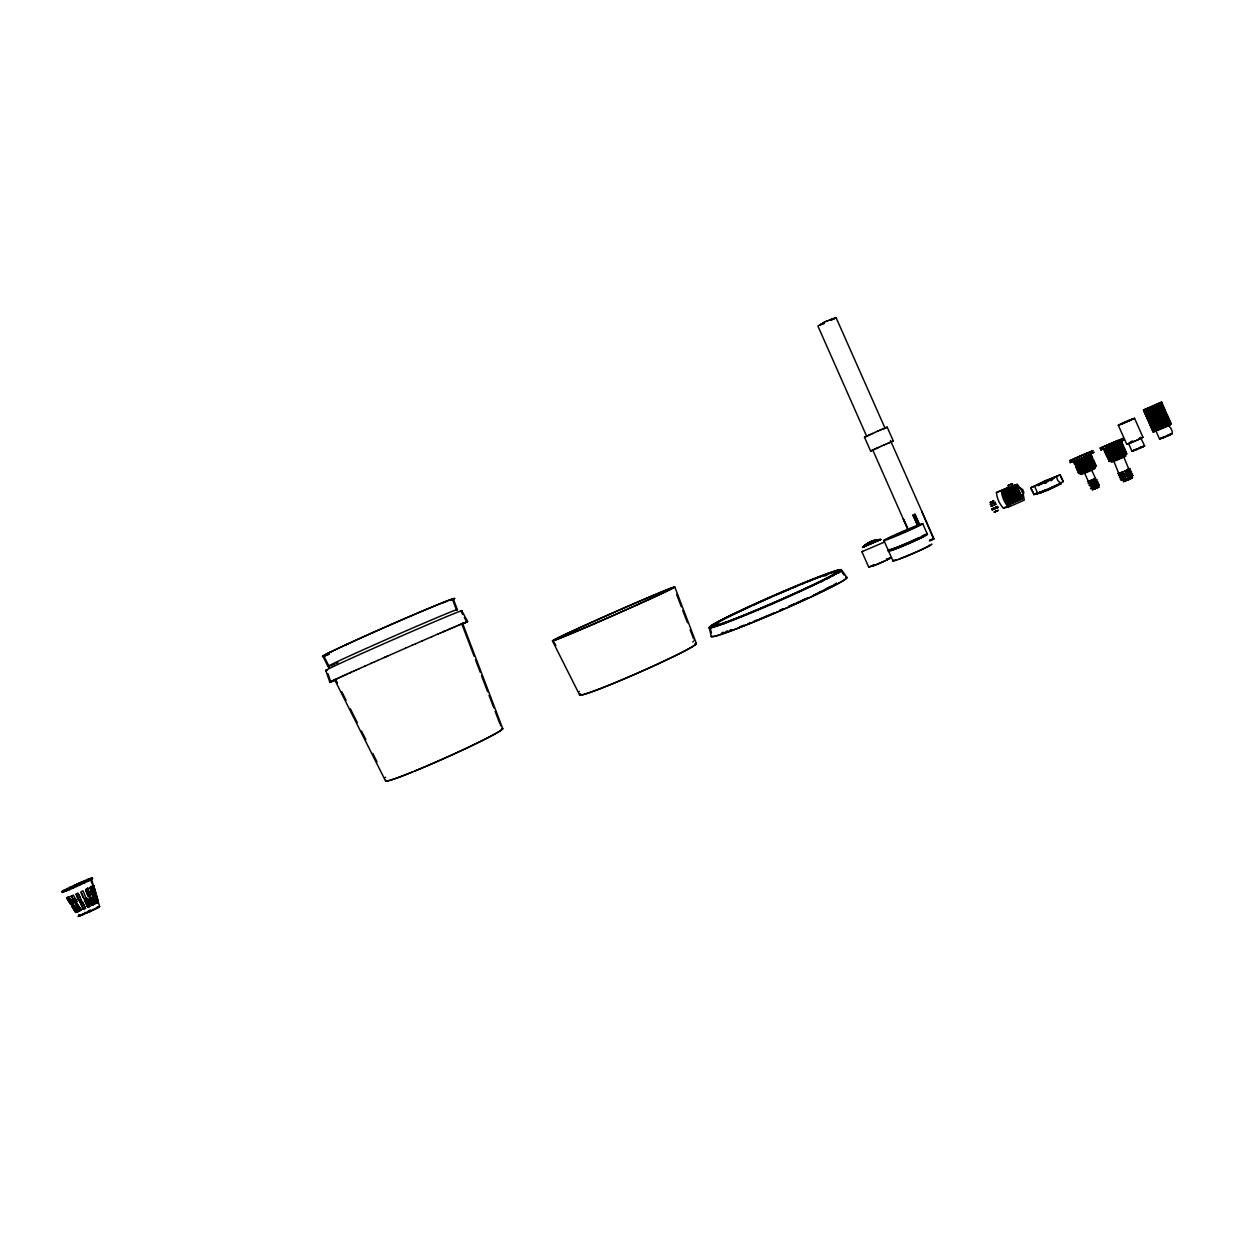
<?xml version="1.0" encoding="UTF-8"?>
<svg xmlns="http://www.w3.org/2000/svg" width="1234" height="1234" viewBox="0 0 1234 1234"><rect width="100%" height="100%" fill="white"/><g stroke="black" fill="none" stroke-linecap="round" stroke-linejoin="round"><path stroke-width="1.5" d="M868.736 435.263L866.669 436.265L817.88 325.992L824.343 322.352M1091.519 457.536L1075.477 464.293M1090.378 454.883L1074.012 462.272M825.854 321.426L836.05 317.539L834.138 319.02M1079.287 472.869L1095.345 466.066L1079.164 472.699M1077.806 472.067L1094.573 464.339L1093.663 464.555M1077.745 469.537L1093.494 462.92M1076.989 467.809L1092.753 460.945M1076.619 466.868L1092.661 460.128M1075.863 465.141L1076.711 465.017M1075.076 463.521L1091.134 456.688M1074.027 463.382L1090.455 455.793M463.29 623.694L466.761 621.936L464.354 617.463M464.262 623.232L467.624 621.55L461.824 610.722M1017.957 488.278L1003.952 494.448L1002.702 493.77L1017.572 487.399L1017.957 488.278L1014.163 489.852M1014.549 488.587L1014.95 489.435M1016.292 486.736L1002.316 492.906L1017.171 486.52L1015.906 485.857L1017.171 486.52M1011.356 484.283L1012.435 483.743L1011.186 484.206M1008.301 485.486L1008.702 485.286M1120.981 480.473L1125.084 479.162M1128.817 469.136L1123.68 456.673M1113.7 460.837L1118.714 473.27L1119.562 472.73M1123.696 456.781L1113.315 461.115M872.654 450.163L870.602 451.027L864.494 437.237L870.494 434.445M325.745 670.478L329.848 682.171L334.8 679.764M327.935 673.749L330.727 681.785L333.72 680.258M91.439 879.055L99.63 906.574L95.728 908.764M1084.485 472.745L1088.311 481.368L1092.368 479.841L1095.453 478.329L1091.442 469.738M97.039 902.717L94.555 895.591L95.913 894.897L98.041 902.224L96.668 902.933M1088.295 481.337C1084.146 483.096 1098.075 477.913 1095.345 478.19M95.913 894.897L97.548 902.548M1091.643 469.722L1084.671 472.745M993.139 509.364L994.403 509.01M95.388 893.061L93.275 885.734L95.388 893.061L94.031 893.755M887.878 443.345L893.308 440.985L887.184 427.149L884.547 428.445M992.753 508.516L993.493 508.362M94.386 893.555L92.411 886.12L93.275 885.734M833.366 319.112L833.891 318.542L829.711 319.93M992.984 505.277L990.84 506.31L992.352 505.77M1167.796 425.637C1169.832 425.067 1175.169 434.399 1170.279 434.677M990.856 504.197L990.146 504.583L993.37 503.318M72.019 905.494L75.845 912.127M1162.582 437.977L1159.544 439.011L1161.58 437.993M1093.54 489.296L1095.453 488.679M67.916 899.077L71.402 903.643M92.272 886.213L93.506 891.92M1140.879 438.085L1144.628 445.875L1141.836 447.263M890.454 440.461L933.984 538.811L930.868 540.523M1168.66 425.452L1156.566 430.419M1135.82 449.839L1131.979 451.243L1134.015 450.148M1166.994 424.527L1170.665 422.907L1164.819 425.9L1164.048 424.172L1169.894 421.18L1166.223 422.815L1167.163 424.542L1164.449 425.915M1125.948 453.742L1109.937 460.359M91.301 879.426L92.751 878.608L90.067 879.534M90.159 878.886L92.211 883.837M1141.188 438.085L1138.982 439.242M1128.169 420.779L1134.524 418.249L1142.993 437.33L1136.807 440.229M1165.251 420.223L1165.837 421.951L1169.524 420.316L1163.662 423.308L1162.891 421.565L1168.752 418.588L1162.521 421.581M1108.487 459.418L1126.287 452.06L1125.177 452.23M1154.33 424.82C1153.651 428.445 1160.315 424.974 1157.523 422.892L1150.736 425.514L1149.965 423.786L1167.595 415.997L1160.808 419.236L1161.641 421.087L1157.523 422.892M1150.736 425.514L1168.367 417.724L1161.58 420.964M1108.78 457.752L1124.436 451.104M1133.105 441.803L1126.735 444.24L1127.583 443.654M1094.959 465.295L1078.192 472.915L1079.256 472.19M1149.579 422.923L1160.484 418.48L1159.713 416.753L1148.823 421.195L1149.579 422.923L1167.225 415.133L1160.423 418.372M63.613 891.627L66.898 890.701M874.783 565.172L868.767 567.254L870.818 566.036M871.482 565.959L873.009 565.835M1078.948 473.424L1096.424 466.113L1095.422 466.344M1107.253 454.297L1107.885 454.343M63.983 890.439L67.099 889.544M1158.911 416.506C1150.952 417.786 1150.736 424.342 1158.772 418.465M1106.867 453.433L1107.5 453.48M1163.677 416.737L1162.906 415.01L1160.222 416.382M1077.806 470.848L1093.895 463.521M1057.199 485.116L1056.674 484.947M1106.096 451.69L1121.737 445.027M1169.508 425.391L1171.344 424.141L1161.58 402.13L1143.44 410.12L1153.219 432.131L1169.508 425.391L1168.937 424.08M1105.71 450.826L1121.351 444.163M1161.24 411.585L1164.927 409.966L1159.05 412.896L1158.279 411.153L1164.156 408.238L1160.469 409.858L1161.41 411.57L1158.68 412.927M1077.714 468.365L1093.432 461.763L1092.522 461.979M1105.325 449.963L1120.966 443.299M1076.665 468.272L1094.142 460.945L1093.123 461.192M1104.939 449.099L1120.935 442.435L1119.963 442.62M1153.219 432.131L1155.101 430.867L1154.53 429.571M1076.572 465.789L1091.982 459.233M1036.637 492.952L1036.005 493.507L1039.259 492.474M1160.469 409.966L1157.924 411.2M1075.524 465.712L1092.661 458.416M1075.153 464.848L1092.614 457.506L1091.612 457.768M1054.114 478.19L1049.424 479.949M1156.381 407.729L1159.112 406.387L1158.171 404.675L1158.649 406.495L1152.371 409.071L1151.615 407.343L1147.126 409.21M91.918 910.198L80.997 915.52M1134.555 418.295L1129.496 420.655M1161.348 418.095L1160.577 416.367L1166.454 413.421L1162.767 415.04M1119.855 474.72L1122.77 473.933M85.516 908.378L82.2 901.591L85.516 908.378L83.727 909.227M868.767 567.254L861.903 551.721L862.581 551.289M862.628 547.418L880.86 539.489A26.963 26.932 38.6 0 0 862.628 547.418L865.852 545.613M1164.31 413.683L1166.068 412.557L1162.397 414.177L1161.626 412.449L1165.297 410.829L1159.436 413.76L1160.191 415.503L1164.31 413.683L1164.695 414.547M80.411 902.378L83.48 909.35L80.411 902.378L82.2 901.591M89.588 905.417L87.09 898.213M1156.474 408.346L1162.999 405.647L1157.122 408.562L1157.893 410.29L1163.77 407.374L1153.512 411.647L1152.757 409.919L1150.998 410.583L1151.754 412.31L1152.664 412.033L1151.754 409.889L1144.982 412.557L1144.226 410.829L1147.898 409.21L1148.669 410.937L1162.629 404.783L1159.081 406.372M76.246 893.879L79.315 900.835L76.246 893.879L78.035 893.077L81.105 900.049L79.562 900.727M81.105 900.049L79.315 900.835M1011.016 484.438L1012.404 483.774M1154.947 408.361L1154.191 406.634L1161.857 403.055L1157.878 404.767M1143.44 410.12L1161.58 402.13M870.602 451.027L878.762 447.356M80.38 915.088L78.02 916.446L83.681 914.348M1090.224 486.52L1091.874 486.134M1090.239 484.499L1090.609 484.592M1143.162 446.6L1142.422 446.585M72.266 903.257L70.893 903.967M1109.937 460.76L1108.934 461.485L1127.058 453.788L1125.948 453.973M1110.924 460.884L1110.029 461.531L1125.979 454.59M1109.551 459.896C1103.736 463.352 1131.779 451.443 1125.562 453.109M1108.394 457.305C1102.486 460.791 1130.776 448.698 1124.405 450.503M1080.614 473.162L1079.657 473.825L1089.977 469.846M1108.78 458.169L1107.777 458.878L1125.902 451.181L1124.189 452.168M1095.005 465.974L1096.039 465.249L1095.036 465.496M996.933 507.884L998.152 507.297L996.563 508.069M1124.02 449.639L1125.1 449.361L1108.101 457.182L1124.051 450.24M1107.237 454.714L1106.235 455.408L1123.279 448.497M1040.925 491.626L1039.753 492.412L1044.411 491.348M1038.041 493.261L1036.375 494.371L1046.016 490.716M1107.623 455.577L1106.62 456.272L1108.271 455.223M1140.586 437.376L1139.46 437.962M1077.745 468.75L1076.665 469.491L1094.512 461.809L1093.509 462.056M1106.482 452.971L1105.463 453.68L1122.508 446.77M1078.115 469.614L1077.066 470.247L1094.897 462.673L1093.895 462.92M994.265 502.87L995.406 502.3L993.894 502.855M1076.974 467.038L1075.909 467.763L1093.756 460.081L1092.753 460.344M1105.71 451.243L1104.692 451.937L1122.786 444.147L1121.104 445.227M1106.096 452.107L1105.078 452.801L1123.202 445.088L1121.089 445.644M1121.089 476.185L1120.673 476.694M887.662 559.496L889.282 558.524L887.138 559.048M1105.325 450.379L1104.307 451.073L1122.431 443.345L1121.336 443.561M1076.603 466.19L1075.524 466.915L1093.031 459.279M1154.129 423.848L1159.914 421.041M1128.339 469.398L1130.097 468.473L1128.262 469.059M1119.562 474.751L1118.559 475.383L1121.86 474.288M822.754 323.154L820.055 324.804L821.381 324.665M92.164 879.04L87.429 881.431M990.84 502.161L991.658 501.791M1104.553 448.652L1103.535 449.33L1121.66 441.618L1119.562 442.188M1038.38 485.641L1039.954 484.823M1104.939 449.515L1103.921 450.194L1122.014 442.404L1120.349 443.484M831.13 320.377L832.426 319.668M88.74 879.657L92.38 877.744L86.92 879.827M1089.668 454.313L1088.172 455.084M1075.462 463.614L1074.413 464.231L1092.229 456.642L1091.226 456.904M65.448 889.637L61.7 891.596L69.875 888.372M65.171 890.794L62.086 892.475L69.844 889.467M1074.32 461.053L1073.241 461.763L1091.087 454.066L1090.085 454.328M1014.826 489.528L1013.87 489.991M1149.548 413.498L1152.664 412.033M86.349 912.497L79.686 915.489L79.315 914.625M98.103 907.576L93.645 909.797M1009.319 485.008L1008.116 485.641L1008.98 485.163M79.331 911.108L76.246 904.152L79.331 911.108L81.305 910.229L77.079 903.859L75.675 904.445M96.499 903.134L94.2 895.884L96.499 903.134L94.679 904.013L93.074 896.47L94.108 902.208M78.405 910.738L79.547 910.152L75.783 903.55M92.38 896.763L94.2 895.884M93.63 894.079L91.331 886.814L93.63 894.079L91.81 894.943L90.205 887.4L91.239 893.138M77.079 903.859L80.395 908.563M92.473 895.915L93.738 901.591M1089.869 482.571L1089.067 483.034L1089.853 482.864M1095.406 480.535L1096.208 480.026L1095.406 480.242M1089.946 484.546L1088.943 485.116L1091.103 484.422M74.996 902.686L71.325 896.023L74.996 902.686L76.971 901.807L75.135 898.475M76.971 901.807L73.315 895.144L71.325 896.023M89.511 887.693L91.331 886.814M1056.474 485.517L1052.695 487.337M1108.996 455.948L1107.006 457.151L1108.656 456.086M1043.409 490.916L1044.889 490.237L1040.416 493.245M1057.322 484.823C1064.819 482.093 1056.505 483.682 1056.798 476.262L1060.253 474.735L1063.322 481.646L1059.389 483.281M1059.42 483.851L1053.713 486.52M1130.791 476.679L1132.21 476.077M90.56 879.904L84.375 882.896M1107.839 453.356L1105.849 454.544L1122.894 447.633M1121.089 476.093L1119.331 477.126L1124.529 475.291M1121.104 478.206L1123.295 477.234M1122.508 477.604L1120.102 478.869L1123.403 477.774M1130.02 474.936L1131.501 474.072L1129.095 474.781M86.503 880.783L90.175 879.04M1053.404 478.576L1049.625 480.381M1119.546 472.637L1117.788 473.655L1120.287 472.853M1129.125 469.105L1126.92 470.092M1128.478 471.465L1130.868 470.2L1129.773 470.447M1129.897 470.848L1127.691 471.835M64.029 890.254L67.716 888.511M92.026 905.355L93.553 904.645L90.529 897.689L93.553 904.645M1073.086 460.914C1057.152 468.812 1107.021 447.387 1091.01 453.264M1103.242 448.544L1100.635 450.071L1113.639 445.042M992.506 508.547L991.627 509.102L994.018 508.146M996.193 507.205L997.766 506.434L996.27 506.927M929.403 541.047L931.716 539.721M993.509 509.195L991.935 509.951L995.761 508.485M1011.217 490.978L1012.019 490.793M872.592 565.342L874.227 564.54M995.036 504.598L996.177 504.027L995.113 504.397M886.027 560.298L891.472 557.598L886.629 559.064M884.161 428.553L884.994 428.121L881.739 429.463M88.786 896.439L90.329 895.745L87.305 888.773L90.329 895.745M90.977 897.519L89.002 898.429M1125.146 480.643L1123.711 481.491L1131.886 478.067L1125.809 480.334M1149.162 411.57L1151.893 410.305M73.793 905.124L72.821 905.571L76.724 912.111L78.498 911.371L76.539 908.085M1093.417 489.188L1092.121 489.913L1099.247 486.906L1094.003 488.926L1095.036 488.556M1097.103 487.954L1097.921 487.476L1096.748 487.846M86.21 889.313L87.737 888.603M1090.378 482.324L1088.172 483.404L1091.581 482.216M93.661 895.514C94.509 893.971 93.877 899.817 95.296 900.99M66.559 888.989L70.6 887.123M83.619 882.171L87.676 880.305M67.947 897.38L69.706 896.624L67.947 897.38L71.85 903.936L73.608 903.18L71.665 899.91M1083.005 473.023C1074.259 477.589 1097.242 468.426 1095.19 467.994M1134.756 449.793L1132.858 450.796L1134.139 450.472M1113.315 460.76C1103.319 466.097 1134.046 453.156 1123.665 456.364M1122.416 456.518L1123.326 456.086M1143.301 446.631L1139.985 448.096M1162.305 437.638L1160.454 438.625L1161.811 438.271M1169.539 435.031L1171.004 434.399M89.326 910.445L90.205 910.013M87.105 912.111L88.91 911.263M94.077 909.643L85.809 913.484M1039.46 492.536L1041.234 491.687M823.525 322.537L827.937 320.686M81.907 908.98L83.156 908.378L79.686 901.653M89.465 906.574L86.642 899.555M89.65 900.203L91.594 905.555L92.457 905.185M1164.557 423.771L1166.223 422.815M1050.921 479.27L1054.052 477.419M1050.936 480.766L1052.093 480.211M1130.005 477.064L1133.182 475.429L1132.087 475.645M1124.822 480.689C1117.279 485.008 1141.62 474.134 1128.74 478.993M88.37 896.64L89.234 896.285M89.881 898.059L92.026 905.401M1128.37 469.475L1126.01 470.509M87.722 894.866L85.778 889.513L86.642 889.143M462.179 624.219L464.107 623.34M80.272 883.729L84.436 881.863M80.842 884.547L84.807 882.726M1122.338 423.324L1118.297 425.221L1126.735 444.24M1130.529 420.192L1132.75 419.066L1129.326 420.3M995.715 507.421L996.609 506.866M992.892 509.411L993.972 508.963M996.1 508.285L997.18 507.837M887.447 559.789L873.518 565.835M995.545 511.416L993.956 512.156L996.146 511.308M996.825 511.015L998.399 510.274L996.208 511.123M333.967 680.119L337.437 678.53M69.798 887.416L85.023 880.552M991.334 501.929C986.167 504.32 997.658 499.138 992.614 501.513M993.802 503.086L994.573 502.762M994.573 504.829L995.344 504.49M461.701 624.466L462.966 623.864M88.617 912.219L91.439 910.908M1094.311 481.044L1097.103 479.64L1094.327 480.628M1095.468 480.581L1093.663 481.337M1095.838 484.484L1098.63 483.08L1094.496 485.085M1096.61 486.211L1099.386 484.808L1095.962 486.504M335.216 679.533L338.995 677.821M72.498 905.478L71.603 905.879L75.598 912.389L76.678 911.988M89.804 906.466L86.75 899.493L84.961 900.326L87.907 907.299L89.681 906.527M1161.703 437.854L1165.189 436.342M1168.675 435.432L1170.156 434.815M890.269 442.358L890.609 442.158M67.685 897.334L66.605 897.75L70.6 904.26L71.495 903.843M85.979 897.812L84.082 898.645L81.12 891.673L83.033 890.84L85.886 897.828M95.326 895.036L96.206 894.635L98.288 901.977L96.206 894.635M1041.095 484.283L1042.421 483.666M1056.211 485.425L1051.569 487.476M1010.168 487.245C1006.111 489.173 1015.196 485.44 1012.667 486.196M1014.039 489.929L1012.358 490.669M1041.465 482.509L1036.498 485.07L1039.522 484.114M338.209 678.16L340.707 677.034M339.936 677.358L342.558 676.186M73.531 885.688L81.398 882.125M72.667 887.231L80.673 883.621M81.058 884.485L73.053 888.11M1157.538 410.32C1161.796 409.997 1159.729 405.261 1156.767 408.593M1159.065 413.791L1161.765 412.418M1128.215 471.666L1125.809 472.684M1121.999 475.661L1123.418 475.09M1127.567 473.995L1130.298 472.375M1122.77 477.388L1123.819 476.91M1128.339 475.738L1132.411 473.686L1128.184 475.136M1129.758 475.152L1127.352 476.17M1129.11 477.465L1130.529 476.895M341.818 676.51L344.564 675.276M1123.356 422.861L1120.117 424.496L1122.462 423.663M869.214 434.985L872.623 433.489M343.854 675.584L346.708 674.304M346.029 674.597L353.942 671.049M348.991 673.27L351.397 672.191M874.86 449.099L873.317 449.839M353.34 671.296L356.595 669.861M87.167 906.512L84.298 899.509M992.29 501.652L993.308 501.143L992.352 501.482M88.74 911.756L88.354 910.893M995.175 507.668L996.146 507.282M995.56 508.531L996.532 508.146M884.932 560.976L876.155 564.771M1094.419 483.065L1097.859 481.368L1096.255 481.846M1097.365 487.939L1095.9 488.494M871.852 433.797L874.983 432.44M356.04 670.093L359.356 668.612M358.832 668.843L365.202 666.005M76.709 885.364L68.981 888.835M913.839 514.794L915.119 514.331L919.731 524.743M915.119 514.331L912.959 515.18L917.556 525.591M1146.525 416.012L1157.399 411.539L1146.525 416.012L1147.281 417.74L1154.052 415.087L1154.947 417.185L1151.692 418.82L1150.921 417.092L1154.191 415.472L1150.566 416.938M1009.196 485.039L1011.14 484.407M1156.474 420.64L1153.188 422.244L1154.129 423.972M1157.631 423.216L1154.361 424.866M1084.239 456.888L1085.704 456.225M1114.826 444.348L1120.549 441.556L1119.577 441.757M1162.736 423.571L1165.837 421.951M1158.772 425.792C1151.075 428.954 1160.515 429.864 1163.554 425.591M1138.843 439.427L1131.115 442.713M1050.628 479.563L1046.046 481.445M1089.529 469.938L1095.422 466.961M1135.635 449.392L1136.607 448.945M1163.168 437.237L1164.156 436.805M1141.404 447.51L1138.936 448.559M1167.688 435.88L1169.138 435.293M1120.148 457.552L1121.336 457.012M364.755 666.206L371.388 663.26M371.018 663.414L374.596 661.825M875.353 448.868L881.122 446.322M1150.751 407.729L1151.615 407.343M1151.754 409.889L1155.872 408.068L1155.055 406.248L1154.191 406.634M1150.597 407.297L1151.507 409.441L1148.376 411.03M1122.493 423.169L1124.498 422.352M1128.354 421.164L1130.375 420.347M1145.368 413.421L1156.258 408.948L1145.368 413.421L1146.139 415.148L1152.895 412.495L1153.805 414.609L1150.535 416.244L1149.779 414.516L1153.034 412.881L1149.409 414.362M874.767 432.486L877.76 431.16M374.272 661.964L377.882 660.375M377.589 660.483L405.4 648.236M384.391 657.475L387.846 655.948M883.529 445.258L886.768 443.808M880.922 446.384L883.914 445.073M1150.705 407.636L1154.793 405.832M1155.101 406.341L1144.226 410.829M1147.898 410.922L1151.507 409.441M1151.476 409.349L1158.942 406.217M1144.982 412.557L1148.669 410.937M1151.846 410.212L1155.934 408.408M1149.039 413.513L1151.754 412.31M1153.975 411.323L1161.78 408.13M1146.139 415.148L1157.029 410.675L1156.196 408.84M1152.895 412.495L1157.029 410.675M1154.361 412.187L1157.076 410.984M1148.823 416.691L1153.805 414.609M1155.117 413.899L1164.618 410.043L1163.863 408.331M1156.613 411.338L1153.898 412.511L1154.669 414.223L1164.618 410.043M1147.281 417.74L1158.171 413.282L1154.052 415.087M1155.502 414.763L1158.217 413.56L1157.353 411.446M1147.666 418.604L1158.556 414.146L1159.328 415.873L1155.209 417.694L1148.438 420.331L1147.666 418.604L1158.556 414.146M1151.322 418.665L1154.947 417.185M1159.528 415.241L1164.541 413.174M91.918 886.413L92.781 886.043M1148.438 420.331L1159.328 415.873M1151.708 419.514L1155.332 418.048M1159.713 416.753L1148.823 421.195M1152.463 421.241L1165.698 415.765M1152.972 421.38L1149.301 423L1148.53 421.272M1152.849 422.105L1155.564 420.902L1156.335 422.614C1159.651 422.383 1168.305 416.969 1161.055 418.681M1160.87 419.344L1149.965 423.786M1011.988 485.672L1017.263 484.407A26.546 26.5 34.7 0 1 1024.235 500.14L1008.502 507.081L1003.319 508.069A26.223 26.176 34.2 0 1 996.44 492.52L1008.533 487.183M1153.605 423.817L1156.335 422.614M996.44 492.52L1017.263 484.407M1153.991 424.681L1156.705 423.478L1157.477 425.19C1165.251 423.848 1168.613 417.817 1158.479 422.83L1159.25 424.558M1157.569 423.092L1161.657 421.303M1001.931 492.027L1016.785 485.656M1151.121 426.378L1162.027 421.951L1151.121 426.378L1151.877 428.105L1158.68 425.499L1162.798 423.678L1161.965 421.827M1154.746 426.393L1157.477 425.19M1158.34 424.82L1162.413 423.015M1155.271 426.563L1151.6 428.183L1150.828 426.455M1002.702 493.77L1017.572 487.399M1151.877 428.105L1163.662 423.308M1155.132 427.257L1157.862 426.054L1158.618 427.766L1163.107 425.977M1003.088 494.649L1011.664 490.931M1152.263 428.969L1163.184 424.558L1163.955 426.285L1159.821 428.105L1153.034 430.697L1152.263 428.969L1163.184 424.558M1018.343 489.158L1003.473 495.513L1004.723 496.207L1018.729 490.021L1017.448 489.358L1018.729 490.021M1155.903 428.969L1158.618 427.766M1017.834 490.222L1003.859 496.392L1004.723 496.207M1167.919 424.08L1170.372 423L1169.601 421.272M1153.034 430.697L1164.819 425.9M1004.245 497.256L1018.22 491.101L1019.5 491.78L1004.63 498.135M1019.114 490.901L1005.108 497.071L1005.494 497.95M1005.016 499.014L1019.886 492.644L1020.271 493.523L1006.281 499.693L1005.016 499.014L1019.886 492.644M1030.606 487.723L1034.123 494.541L1030.606 487.723L1060.253 474.735M1031.053 487.631L1040.956 483.558M1005.401 499.878L1020.271 493.523M1005.787 500.757L1020.657 494.402L1021.058 495.266L1006.188 501.621L1007.052 501.451L1006.666 500.572L1020.657 494.402M97.162 902.609L98.041 902.224M1008.317 501.729L1020.533 496.33L1021.829 497.024L1007.823 503.194L1007.438 502.315L1021.444 496.145M1006.959 503.364L1021.829 497.024M1022.215 497.888L1007.345 504.243L1008.594 504.937L1022.6 498.767L1021.32 498.073L1022.6 498.767M1021.706 498.952L1007.731 505.122L1008.594 504.937M92.442 909.859L98.489 907.191M1003.319 508.069L1010.23 505.014M1033.66 494.633L1037.578 493.014L1034.508 486.103M83.727 913.808L79.177 915.813L78.806 914.949L78.914 916.029L80.117 915.767M1125.038 470.941L1126.38 470.401M1127.151 472.144L1123.588 473.671M1123.063 475.183L1124.39 474.658M1126.58 474.427L1131.64 471.943L1129.804 472.529M1128.123 477.913L1129.465 477.373M1125.716 480.288L1127.722 479.409M877.389 431.36L880.613 429.91M405.307 648.282L412.357 645.181M885.842 444.24L893.308 440.985M412.171 645.274L415.781 643.685M415.549 643.793L422.475 640.755M1123.943 422.522L1125.701 421.827M1152.757 409.919L1155.471 408.762M1127.136 421.704L1128.909 420.995M1163.909 417.401L1156.428 420.516L1160.053 419.097M1009.613 484.854L1011.325 484.129M422.167 640.909L432.023 636.605M81.768 882.989L85.408 881.4M69.366 889.714L73.315 887.956M1042.391 481.939L1046.895 479.995M1048.484 480.52L1041.697 483.419M1047.975 481.121L1036.699 485.502L1053.62 478.036M1043.902 483.018L1045.445 482.34M1136.329 449.022L1137.64 448.497M1167.996 435.803L1165.513 436.867M1049.301 488.463L1051.815 487.43M1049.316 488.818L1051.044 488.062M1093.926 481.275L1092.183 482.031M1090.532 484.7L1096.563 481.831M1095.453 484.731L1093.71 485.471M1095.268 486.813L1096.208 486.458M879.688 430.358L887.184 427.149M431.591 636.806L437.962 634.029M437.453 634.261L440.769 632.811M994.126 505.045L992.121 505.894M994.573 507.976L995.391 507.621M995.668 511.323L996.702 511.123M440.229 633.057L446.06 630.528M442.898 631.901L448.513 629.479M447.88 629.772L450.857 628.476M1125.501 421.843L1127.105 421.164M1125.732 422.383L1127.336 421.689M450.179 628.785L453.048 627.535M1110.523 444.286L1123.418 438.286L1099.88 448.22L1118.174 440.43L1105.062 446.091L1109.736 444.363M1080.706 458.585L1083.005 457.598M1125.223 470.91L1122.817 471.928M1126.765 474.396L1122.122 476.293M1127.552 476.139L1125.13 477.157M1128.323 477.882L1125.902 478.9M452.354 627.844L455.099 626.656M454.374 626.98L457.012 625.854M1134.185 441.448L1135.804 440.769M1044.967 483.404L1046.555 482.725M1139.044 448.559L1136.56 449.592M456.272 626.178L458.77 625.114M1046.895 489.543L1049.378 488.494M1047.28 490.407L1061.394 483.635L1057.044 484.977M458.015 625.453L460.39 624.435M1126.95 421.288L1128.663 420.501M1124.159 423.046L1125.886 422.244M1157.77 413.93L1155.055 415.087L1155.811 416.814L1158.525 415.657M84.159 880.999L88.123 879.24M1093.818 483.389L1091.257 484.422M1095.345 486.828L1093.602 487.553M993.771 508.3L994.604 507.914M459.603 624.774L464.277 622.815M335.062 680.15L336.419 679.595M866.561 436.404L864.494 437.237M461.038 624.173L466.761 621.936M1044.273 482.201L1039.614 484.252M1047.018 481.676L1048.545 481.029M333.859 680.644L335.864 679.795M1122.662 423.663L1124.652 422.753M1166.253 435.895L1167.549 435.309M1164.279 437.376L1165.575 436.79M1138.704 448.05L1140 447.464M79.547 910.152L76.03 905.494M1044.488 490.53L1047.018 489.435M1047.543 489.574L1042.792 491.471M1044.874 491.394L1057.8 485.178L1056.875 485.378M86.966 912.528L85.239 913.145L84.853 912.281M334.676 680.289L331.915 681.446M1092.26 481.939L1089.776 482.988M1092.846 485.826L1093.802 485.378M1094.558 487.106L1092.784 487.877M1132.719 440.939L1130.514 441.818M990.809 502.315L991.596 501.945M1123.495 423.231L1118.312 425.267M1048.268 479.579L1056.798 476.262M333.643 680.705L329.925 682.171M1167.318 435.463L1170.696 434.09M1163.091 437.854L1164.51 437.222M1139.753 447.618L1144.628 445.875M1136.807 449.438L1134.354 450.472M996.563 510.984L997.334 510.614M995.02 511.817L995.807 511.447M1121.66 472.391L1122.986 471.804M1122.431 474.134L1123.758 473.548M822.662 324.218L824.219 323.586M1116.307 459.171L1114.024 460.081M1051.692 487.322L1053.281 486.674M1127.197 475.522L1128.524 474.936M1123.973 477.62L1125.3 477.018M1126.071 478.761L1123.665 479.779M464.4 622.8L467.624 621.55M1156.489 405.153L1159.867 403.811M1093.679 480.89L1095.484 480.134M1157.631 407.744L1162.706 405.739L1163.477 407.467M1009.15 485.24L1007.962 485.687M1078.084 459.48L1075.678 460.421M1164.109 425.576C1170.14 423 1162.089 422.753 1159.636 425.422L1160.392 427.134M1092.028 486.15L1093.108 485.656M1158.525 410.567L1160.176 409.95L1160.947 411.678M1158.988 415.287L1164.078 413.297M1159.667 413.159L1161.333 412.542L1162.104 414.254M1160.13 417.863L1165.22 415.889M1049.98 480.458L1051.275 479.949M1162.027 438.255L1163.508 437.638M1141.157 447.001L1142.206 446.585M72.019 903.874L73.608 903.18M1160.824 415.735L1162.474 415.118L1163.246 416.845M1161.271 420.439L1164.665 419.128M1120.58 472.807L1121.999 472.19M1042.684 491.194L1037.254 493.245M1040.231 492.196L1042.236 491.425M1122.894 478.036L1124.313 477.419M1165.266 424.943L1170.372 423M78.498 911.371L76.724 912.111M332.023 681.353L330.727 681.785M96.591 907.53L99.63 906.574M1106.08 447.942L1124.189 440.029L1121.459 440.769M929.85 540.091L933.521 538.811L921.628 511.107M1091.303 486.427L1092.46 485.918M1093.216 487.646L1090.47 488.556L1092.63 487.862M1130.899 442.682L1128.801 443.422M1107.5 453.063L1123.588 445.968L1122.493 446.168M1077.575 464.724L1091.596 458.369M1107.885 453.927L1123.973 446.831L1122.261 447.834M1108.271 454.791L1124.359 447.711L1122.246 448.251M1108.656 455.67L1124.745 448.574L1123.634 448.76M85.778 889.513L88.802 896.486M1169.23 434.692L1172.3 433.658M1121.089 472.545L1118.714 473.27M1093.201 468.704L1094.311 468.288M78.39 900.126L76.2 894.928M1054.715 486.134L1055.934 485.687M862.551 547.341A27.225 26.809 13 0 1 880.86 539.489L877.004 540.77A26.978 16.15 68.1 0 0 866.345 546.091M1120.703 444.78L1121.721 444.425M1141.049 437.854L1142.993 437.33M89.018 878.994L90.699 878.5M1074.583 462.364L1091.458 454.93L1090.47 455.192M1074.968 463.228L1091.843 455.778L1090.841 456.04M1121.86 447.387L1122.878 447.032M1107.669 456.009L1124.02 449.392L1123.033 449.562M1108.055 456.888L1109.042 456.534M1128.231 468.966L1129.017 468.704M1078.408 470.972L1095.283 463.521L1094.265 463.768M1124.436 455.084L1125.346 454.775M1078.778 471.835L1095.669 464.385L1094.651 464.632M930.02 540.199L933.984 538.811M1129.773 472.437L1130.545 472.175M1120.41 476.91L1121.829 476.324M1121.182 478.638L1122.601 478.067M1121.783 480.211L1123.372 479.81M1040.663 492.212L1041.589 491.903M72.821 905.571L73.793 905.201L77.696 911.756M77.696 911.679L73.624 905.185M97.486 907.268C100.108 907.622 96.915 905.278 97.98 907.53M1121.49 446.091L1122.477 445.906L1106.497 452.801M1160.191 415.503L1159.281 415.765L1162.536 414.146M883.559 542.173L884.577 542.019L861.903 551.721M1163.924 417.632L1164.834 419.329M912.959 515.18L917.988 525.514M1019.5 491.78L1018.22 491.101M1063.322 481.646L1060.546 476.586M1021.058 495.266L1019.762 494.587M1124.822 451.983L1108.872 458.925M1125.207 452.847L1109.243 459.711M1014.117 487.692C1014.178 485.934 1008.78 488.51 1009.721 489.636M66.605 897.75L70.6 904.26M83.28 897.843L81.028 892.691M84.961 900.326L88 907.299M71.603 905.879L75.783 912.404M841.619 569.938L847.033 577.635M841.017 570.756L844.025 575.013M73.5 907.098L75.675 910.353M72.806 903.566L68.903 896.933L72.652 903.55M72.004 896.948L74.842 901.9M462.75 614.501L461.146 611.524A73.361 1.095 -23.7 0 0 460.992 611.524M554.174 642.235L555.871 645.629M552.462 640.94L579.702 695.112M324.604 657.521L328.892 666.082M335.771 679.764L337.499 683.189M341.787 691.75L346.091 700.31M350.394 708.856L357.258 722.553M361.562 731.099L365.866 739.66M372.745 753.357L377.033 761.902M322.861 656.195L327.982 666.391M334.553 679.487L385.61 781.091M78.868 894.773L80.534 898.182M1161.564 403.148L1162.335 404.875M1167.302 416.089L1168.074 417.817M1168.459 418.681L1169.215 420.408M1159.698 403.271L1160.083 404.135M1160.855 405.878L1161.24 406.742M1162.012 408.469L1162.397 409.349M1163.168 411.076L1163.554 411.94M1165.467 416.274L1165.852 417.154M1166.624 418.881L1167.009 419.745M1167.78 421.488L1168.166 422.352M1159.034 407.359L1159.806 409.086M1155.965 405.955L1156.736 407.698M1161.734 418.958L1162.505 420.701M1155.332 409.225L1156.104 410.953M1156.489 411.832L1157.261 413.56M1157.646 414.423L1158.418 416.151M1158.788 417.015L1159.559 418.758M1159.945 419.622L1160.716 421.349M1161.101 422.213L1161.873 423.941M1162.258 424.82L1163.014 426.548M1156.196 417.678L1156.952 419.39M1157.338 420.254L1158.109 421.982M1155.209 417.694L1156.088 419.776M1156.366 420.3L1157.245 422.352M1158.68 425.499L1159.528 427.519M1159.821 428.105L1160.407 429.401M1149.857 408.007L1150.612 409.734M1152.14 413.159L1152.895 414.886M1153.281 415.75L1154.037 417.462M1154.422 418.326L1155.194 420.038M1149.055 411.801L1149.81 413.529M1150.196 414.393L1150.967 416.12M1151.353 416.984L1152.109 418.712M1152.494 419.575L1153.266 421.303M1153.651 422.167L1154.407 423.894M1154.793 424.758L1155.564 426.47M1155.949 427.334L1156.705 429.062M1155.919 430.82L1159.544 439.011M1145.383 408.948L1145.769 409.811L1143.933 410.922L1144.705 412.65M1145.09 413.513L1145.846 415.241M1146.232 416.105L1147.003 417.832M1147.389 418.681L1148.144 420.408M1149.687 423.864L1150.443 425.591M1151.97 429.046L1152.741 430.774M1128.539 443.469L1131.979 451.243M1016.677 487.615L1017.063 488.479M1018.991 492.844L1019.377 493.723M1020.533 496.33L1020.934 497.209M1010.106 490.515L1010.492 491.379M1002.795 491.826L1003.18 492.705M1003.566 493.585L1003.952 494.448M1005.895 498.829L1006.281 499.693M836.05 317.539L885.025 428.167M922.739 523.756A21.24 0.864 -23.4 0 1 892.46 537.561A21.24 0.864 -23.4 0 1 894.65 534.985A21.24 0.864 -23.4 0 1 922.739 523.756L927.089 533.582M914.687 514.424L919.299 524.82M908.301 529.386L903.381 519.082L907.977 529.448M872.901 450.333L907.761 529.139M883.852 540.415L892.907 560.853M89.45 899.247L91.27 904.692L89.203 899.401M85.763 890.593L87.83 895.869M674.782 586.968A66.867 1.28 -23.8 0 1 583.266 628.522A66.867 1.28 -23.8 0 1 582.772 626.317A66.867 1.28 -23.8 0 1 674.782 586.968L696.439 643.624M676.618 594.433L681.353 606.819M682.711 610.367L687.446 622.754M690.145 629.834L693.539 638.688M453.325 599.014L457.351 609.596M462.534 623.185L502.762 728.708M452.462 599.4L456.518 610.059M461.932 624.265L474.134 656.257M475.491 659.804L480.227 672.252M481.584 675.8L487.677 691.796M489.034 695.359L493.77 707.792M495.127 711.339L499.863 723.787M87.722 887.693L89.527 893.092M91.115 898.583L92.951 903.967M95.758 896.686L97.393 902.162M90.93 886.398L93.105 893.694M93.229 887.693L94.802 893.2M93.213 887.4L94.709 892.737M95.712 896.3L97.224 901.653M710.661 629.571L711.401 632.949M709.288 627.767L711.278 636.713M925.485 534.8A21.24 0.987 -23.4 0 1 909.149 543.392A21.24 0.987 -23.4 0 1 889.652 550.333M924.328 536.08A18.772 0.879 -23.4 0 1 906.728 544.302A18.772 0.879 -23.4 0 1 891.041 550.271M924.898 535.34A18.772 0.879 -23.4 0 1 925.207 535.448M929.248 545.135A18.772 0.987 -23.3 0 1 919.901 550.318A18.772 0.987 -23.3 0 1 899.216 558.925M896.763 559.742A18.772 0.987 -23.3 0 1 895.159 559.897M931.469 544.148A21.24 1.111 -23.3 0 1 910.985 554.39A21.24 1.111 -23.3 0 1 893.971 560.082M923.927 535.186A18.772 0.864 -23.4 0 1 921.937 536.266M918.929 537.746A18.772 0.864 -23.4 0 1 901.9 545.258A18.772 0.864 -23.4 0 1 890.639 549.377M926.734 533.458A21.24 0.987 -23.4 0 1 906.203 543.577A21.24 0.987 -23.4 0 1 889.267 549.454M866.561 544.749A27.009 16.968 63.3 0 1 877.59 541.202M867.888 544.688A26.994 10.89 64.7 0 1 868.258 543.963M868.69 543.315A26.994 10.89 64.7 0 1 875.538 542.142M870.818 544.225A26.994 3.023 66.5 0 1 872.176 542.235M870.171 543.654A26.994 4.072 65.7 0 1 873.24 543.176M863.09 547.001A27.04 25.282 53.9 0 1 880.336 539.829M868.474 545.227A26.994 9.918 67.3 0 1 872.746 541.217M864.216 546.415A27.009 21.888 60.9 0 1 865.188 545.413M866.222 544.487A27.009 21.888 60.9 0 1 879.225 540.415M863.322 547.233A26.963 24.942 71 0 1 880.043 539.628M864.587 546.77A26.978 21.271 69.3 0 1 877.389 540.091M1008.502 507.081A26.546 26.5 34.2 0 1 1001.53 491.348M1019.022 487.816A4.89 4.874 34.3 0 1 1022.6 495.867M695.112 643.5A63.813 3.301 -23.8 0 1 639.922 672.098A63.813 3.301 -23.8 0 1 580.273 694.156M695.452 643.87A62.857 3.239 -23.8 0 1 695.374 644.426M695.081 644.734A62.857 3.239 -23.8 0 1 631.422 675.754A62.857 3.239 -23.8 0 1 580.782 694.125M694.094 640.338A63.042 3.131 -23.8 0 1 694.187 640.631M693.277 641.541A63.042 3.131 -23.8 0 1 692.69 641.958M579.409 691.441A63.042 3.131 -23.8 0 1 579.054 691.426M836.498 583.065A64.569 3.301 -23.5 0 1 835.711 583.589M834.786 584.16A64.569 3.301 -23.5 0 1 833.706 584.793M832.503 585.487A64.569 3.301 -23.5 0 1 831.161 586.227M829.68 587.029A64.569 3.301 -23.5 0 1 826.348 588.772M820.44 591.749A64.569 3.301 -23.5 0 1 813.561 595.081M805.879 598.691A64.569 3.301 -23.5 0 1 803.18 599.955M797.565 602.516A64.569 3.301 -23.5 0 1 788.819 606.449M779.826 610.398A64.569 3.301 -23.5 0 0 782.834 609.087A63.582 3.255 -23.5 0 1 779.811 610.352M773.826 612.989A64.569 3.301 -23.5 0 1 759.188 619.144M750.997 622.491A64.569 3.301 -23.5 0 1 748.39 623.525M731.037 630.096A64.569 3.301 -23.5 0 1 729.371 630.667M727.829 631.176A64.569 3.301 -23.5 0 1 726.41 631.638M723.988 632.363A64.569 3.301 -23.5 0 1 722.106 632.841M836.899 572.36A67.13 3.131 -23.6 0 1 836.899 573.039M836.004 573.764A67.13 3.131 -23.6 0 1 835.341 574.211M833.536 575.322A67.13 3.131 -23.6 0 1 832.426 575.969M829.772 577.435A67.13 3.131 -23.6 0 1 826.564 579.116M822.816 581.013A67.13 3.131 -23.6 0 1 820.764 582.047M725.607 623.093A67.13 3.131 -23.6 0 1 723.88 623.694M720.826 624.728A67.13 3.131 -23.6 0 1 719.499 625.16M717.278 625.808A67.13 3.131 -23.6 0 1 715.041 626.286M714.27 626.286A67.13 3.131 -23.6 0 1 714.255 625.808M714.964 625.16A67.13 3.131 -23.6 0 1 715.535 624.743M717.093 623.756A67.13 3.131 -23.6 0 1 718.08 623.17M825.222 575.754A67.13 3.131 -23.6 0 1 826.919 575.152M835.341 572.545A67.13 3.131 -23.6 0 1 836.004 572.422M846.03 577.867A73.068 3.748 -23.5 0 1 780.227 610.737A73.068 3.748 -23.5 0 1 712.141 636.127M845.645 577.435A74.04 3.795 -23.5 0 1 783.59 609.318A74.04 3.795 -23.5 0 1 711.432 636.235M837.778 570.555A72.22 3.347 -23.6 0 1 766.962 606.218A72.22 3.347 -23.6 0 1 721.011 620.517M722.862 619.561A72.22 3.347 -23.6 0 1 724.852 618.558M726.934 617.524A72.22 3.347 -23.6 0 1 749.963 606.619M752.879 605.292A72.22 3.347 -23.6 0 1 764.972 599.847M768.072 598.49A72.22 3.347 -23.6 0 1 771.188 597.117M777.435 594.387A72.22 3.347 -23.6 0 1 789.853 589.081M792.891 587.8A72.22 3.347 -23.6 0 1 795.899 586.536M801.776 584.098A72.22 3.347 -23.6 0 1 804.63 582.942M807.422 581.8A72.22 3.347 -23.6 0 1 812.79 579.641M815.365 578.638A72.22 3.347 -23.6 0 1 817.834 577.666M820.224 576.741A72.22 3.347 -23.6 0 1 824.698 575.044M826.765 574.273A72.22 3.347 -23.6 0 1 828.724 573.563M830.559 572.915A72.22 3.347 -23.6 0 1 832.271 572.314M833.845 571.774A72.22 3.347 -23.6 0 1 836.606 570.91M830.343 586.551A63.582 3.255 -23.5 0 1 828.893 587.338M827.304 588.171A63.582 3.255 -23.5 0 1 823.772 589.991M821.829 590.963A63.582 3.255 -23.5 0 1 819.777 591.981M808.054 597.611A63.582 3.255 -23.5 0 1 797.272 602.593M794.434 603.873A63.582 3.255 -23.5 0 1 788.649 606.465M756.75 620.085A63.582 3.255 -23.5 0 1 754.067 621.18M744.009 625.175A63.582 3.255 -23.5 0 1 739.505 626.903M731.777 629.726A63.582 3.255 -23.5 0 1 730.142 630.296M727.227 631.253A63.582 3.255 -23.5 0 1 725.962 631.638M722.985 632.44A63.582 3.255 -23.5 0 1 722.26 632.579M839.814 570.756A71.356 3.332 -23.6 0 1 841.033 571.111M840.416 571.728A71.356 3.332 -23.6 0 1 839.86 572.144M839.151 572.638A71.356 3.332 -23.6 0 1 838.287 573.193M711.231 628.013A71.356 3.332 -23.6 0 1 710.769 628.044M710.445 627.474A71.356 3.332 -23.6 0 1 711.2 626.779M711.817 626.348A71.356 3.332 -23.6 0 1 712.589 625.839M713.483 625.283A71.356 3.332 -23.6 0 1 714.548 624.651M715.735 623.972A71.356 3.332 -23.6 0 1 717.062 623.232M824.312 575.784A71.356 3.332 -23.6 0 1 826.364 575.013M834.786 572.098A71.356 3.332 -23.6 0 1 836.081 571.697M450.873 599.739A70.276 1.589 -23.7 0 1 450.981 600.464A71.233 1.62 -23.7 0 0 385.424 627.026A71.233 1.62 -23.7 0 0 326.748 655.084M328.707 654.298A70.276 1.589 -23.7 0 1 327.565 654.714M326.578 655.069A70.276 1.589 -23.7 0 1 331.437 651.614M345.474 644.981A70.276 1.589 -23.7 0 1 347.973 643.839M371.156 633.366A70.276 1.589 -23.7 0 1 374.334 631.947M442.266 602.963A70.276 1.589 -23.7 0 1 443.932 602.315M445.459 601.714A70.276 1.589 -23.7 0 1 446.831 601.189M449.161 600.326A70.276 1.589 -23.7 0 1 450.086 600.002M324.033 656.118A72.174 1.635 -23.7 0 1 388.617 625.607A72.174 1.635 -23.7 0 1 451.891 600.156M325.946 655.455A72.174 1.635 -23.7 0 1 324.912 655.809M329.2 654.174A71.233 1.62 -23.7 0 1 327.905 654.668M328.691 666.267A70.646 1.172 -23.7 0 1 393.384 636.405A70.646 1.172 -23.7 0 1 456.441 610.244M326.516 670.324A74.318 1.126 -23.7 0 1 394.572 639.027A74.318 1.126 -23.7 0 1 460.822 611.401M501.621 728.523A64.168 3.27 -24.1 0 1 446.554 757.367A64.168 3.27 -24.1 0 1 385.964 780.412M501.606 728.878A63.227 3.224 -24.1 0 1 501.621 729.556M501.282 729.88A63.227 3.224 -24.1 0 1 414.609 771.08M412.141 772.083A63.227 3.224 -24.1 0 1 389.558 780.366M388.695 780.582A63.227 3.224 -24.1 0 1 386.458 780.536M500.48 725.422A63.412 3.116 -24.1 0 1 500.48 725.762M385.671 777.405A63.412 3.116 -24.1 0 1 384.931 777.405M326.809 670.525A73.361 1.095 -23.7 0 1 327.534 670.031M328.83 667.409A70.6 1.141 -23.7 0 1 328.815 667.178M329.2 666.946A70.6 1.141 -23.7 0 1 329.756 666.638M331.329 665.836A70.6 1.141 -23.7 0 1 332.347 665.327M333.519 664.756A70.6 1.141 -23.7 0 1 334.846 664.108M336.311 663.414A70.6 1.141 -23.7 0 1 337.931 662.643M1092.815 450.749L1069.616 460.76L1092.815 450.749M1087.678 452.971L1074.737 458.554L1087.678 452.971M917.957 525.807L888.588 538.394L917.957 525.807M93.599 885.441L95.681 892.799L93.599 885.441M583.667 628.337A65.911 1.265 -23.8 0 0 673.918 587.353A65.911 1.265 -23.8 0 0 583.235 626.132A65.911 1.265 -23.8 0 0 583.667 628.337M742.575 615.997A71.896 3.332 -23.6 0 0 841.264 569.907A71.896 3.332 -23.6 0 0 742.22 609.874A71.896 3.332 -23.6 0 0 742.575 615.997M742.714 615.766A71.418 3.301 -23.6 0 0 840.77 569.985A71.418 3.301 -23.6 0 0 742.405 609.673A71.418 3.301 -23.6 0 0 742.714 615.766M744.935 614.779A66.374 3.07 -23.6 0 0 836.189 572.19A66.374 3.07 -23.6 0 0 744.904 608.994A66.374 3.07 -23.6 0 0 744.935 614.779"/></g></svg>
